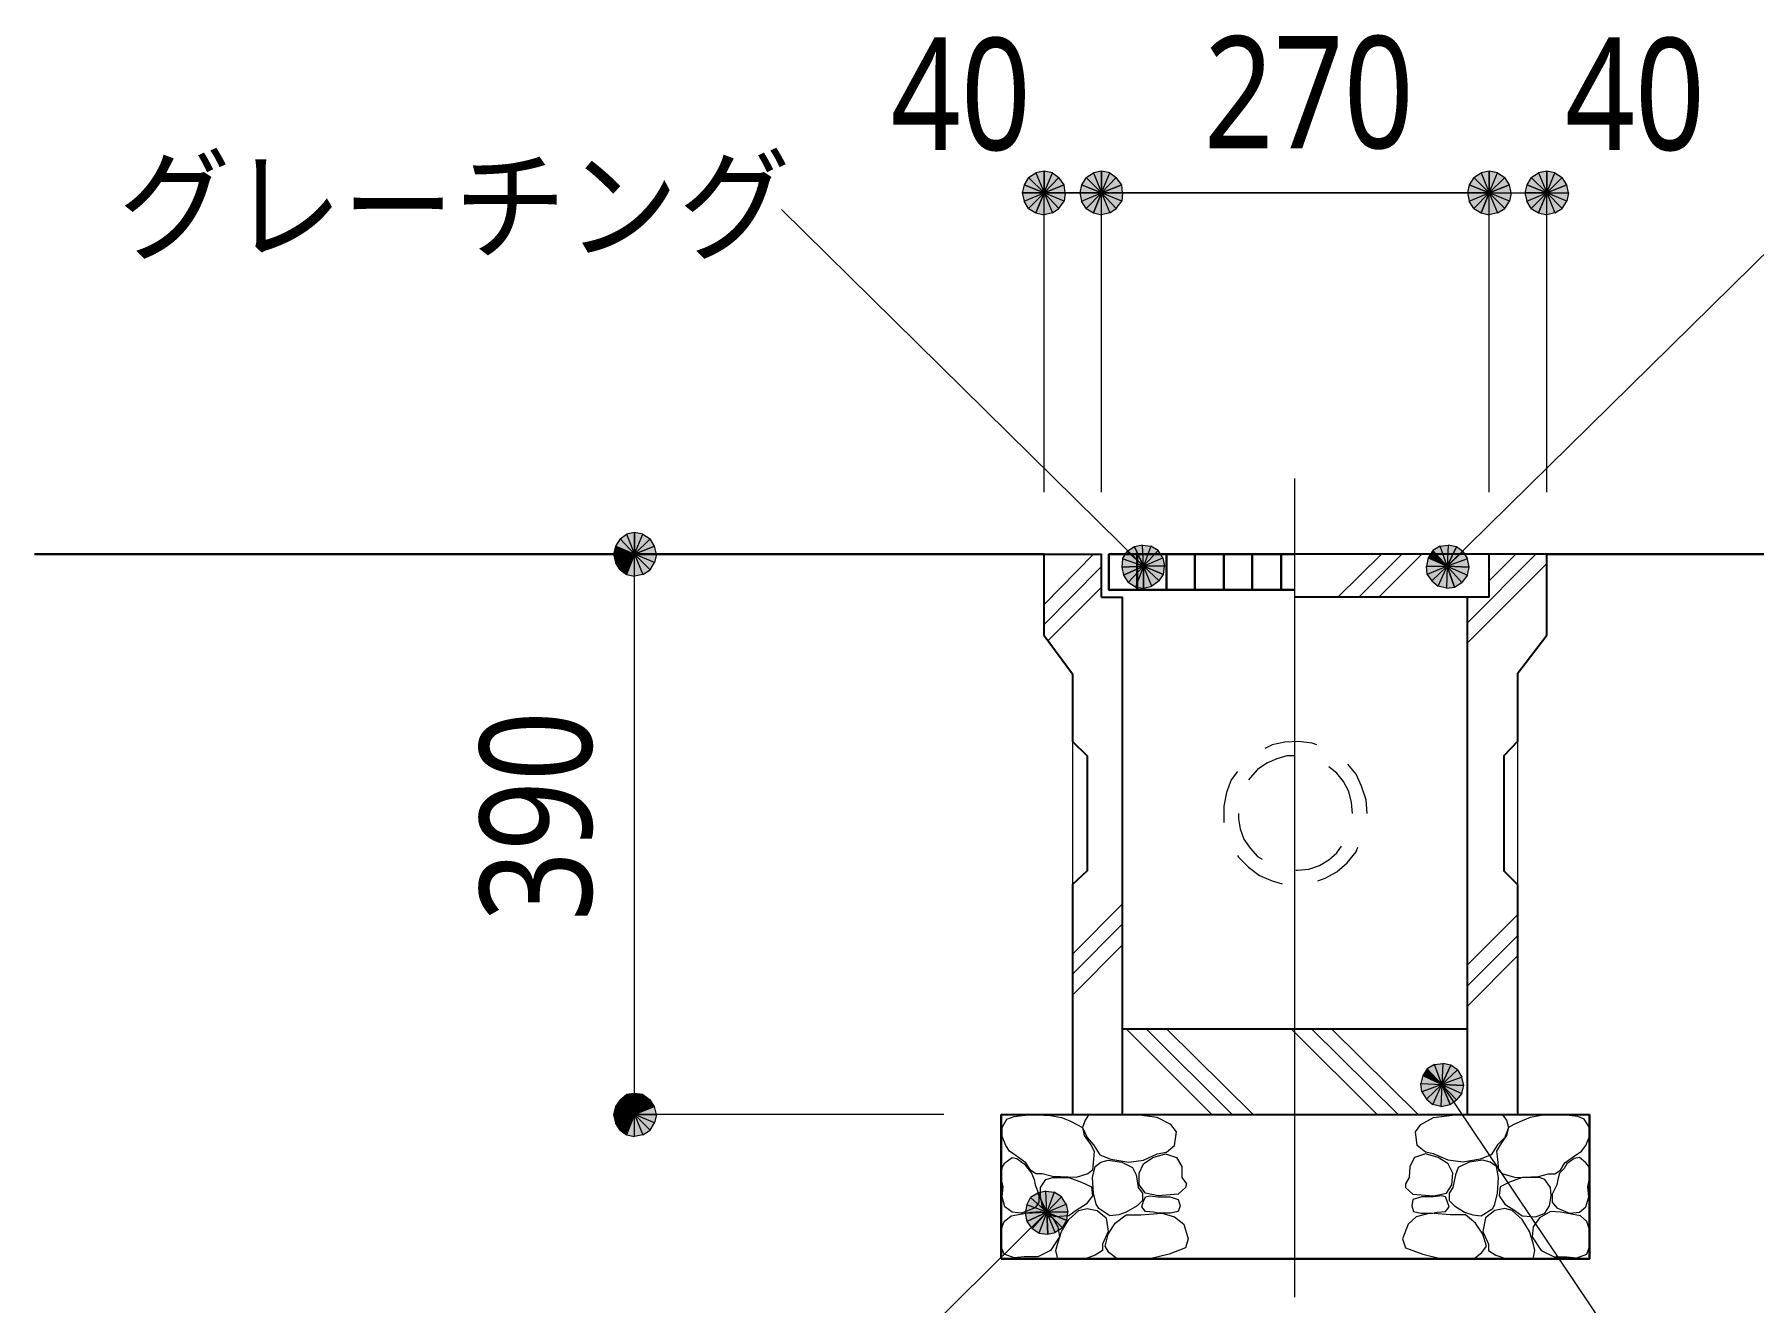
# Model space of a CAD drawing. Header units: millimetres. Extents: x 0 to 420, y 0 to 297.
# Drawn here: x 35.39 to 75.29, y 236.81 to 266.23 of the extents above; entities that cross this region are included whole.
import ezdxf
from ezdxf.enums import TextEntityAlignment as Align

# ---------------------------------------------------------------- set-up
doc = ezdxf.new("R2010")
doc.units = ezdxf.units.MM
doc.styles.add('kst32b', font='NotoSansJP-Variable.ttf')

msp = doc.modelspace()

# ---------------------------------------------------------------- hatches: boundary and pattern name
h = msp.add_hatch(color=7)
h.paths.add_polyline_path([(58.822, 263.059), (58.632, 263.017), (58.822, 262.551), (58.822, 263.059)])
h.paths.add_polyline_path([(58.632, 263.017), (58.822, 262.551), (58.462, 262.911), (58.632, 263.017)])
h.paths.add_polyline_path([(58.822, 262.551), (58.462, 262.911), (58.357, 262.742), (58.822, 262.551)])
h = msp.add_hatch(color=7)
h.paths.add_polyline_path([(59.288, 262.742), (59.161, 262.911), (58.822, 262.551), (59.288, 262.742)])
h.paths.add_polyline_path([(59.161, 262.911), (58.822, 262.551), (59.013, 263.017), (59.161, 262.911)])
h.paths.add_polyline_path([(58.822, 262.551), (59.013, 263.017), (58.822, 263.059), (58.822, 262.551)])
h = msp.add_hatch(color=7)
h.paths.add_polyline_path([(60.156, 263.059), (59.965, 263.017), (60.156, 262.551), (60.156, 263.059)])
h.paths.add_polyline_path([(59.965, 263.017), (60.156, 262.551), (59.796, 262.911), (59.965, 263.017)])
h.paths.add_polyline_path([(60.156, 262.551), (59.796, 262.911), (59.69, 262.742), (60.156, 262.551)])
h = msp.add_hatch(color=7)
h.paths.add_polyline_path([(60.621, 262.742), (60.494, 262.911), (60.156, 262.551), (60.621, 262.742)])
h.paths.add_polyline_path([(60.494, 262.911), (60.156, 262.551), (60.346, 263.017), (60.494, 262.911)])
h.paths.add_polyline_path([(60.156, 262.551), (60.346, 263.017), (60.156, 263.059), (60.156, 262.551)])
h = msp.add_hatch(color=7)
h.paths.add_polyline_path([(69.152, 263.059), (68.961, 263.017), (69.152, 262.551), (69.152, 263.059)])
h.paths.add_polyline_path([(68.961, 263.017), (69.152, 262.551), (68.792, 262.911), (68.961, 263.017)])
h.paths.add_polyline_path([(69.152, 262.551), (68.792, 262.911), (68.686, 262.742), (69.152, 262.551)])
h = msp.add_hatch(color=7)
h.paths.add_polyline_path([(69.617, 262.742), (69.511, 262.911), (69.152, 262.551), (69.617, 262.742)])
h.paths.add_polyline_path([(69.511, 262.911), (69.152, 262.551), (69.342, 263.017), (69.511, 262.911)])
h.paths.add_polyline_path([(69.152, 262.551), (69.342, 263.017), (69.152, 263.059), (69.152, 262.551)])
h = msp.add_hatch(color=7)
h.paths.add_polyline_path([(70.485, 263.059), (70.295, 263.017), (70.485, 262.551), (70.485, 263.059)])
h.paths.add_polyline_path([(70.295, 263.017), (70.485, 262.551), (70.125, 262.911), (70.295, 263.017)])
h.paths.add_polyline_path([(70.485, 262.551), (70.125, 262.911), (70.019, 262.742), (70.485, 262.551)])
h = msp.add_hatch(color=7)
h.paths.add_polyline_path([(70.951, 262.742), (70.845, 262.911), (70.485, 262.551), (70.951, 262.742)])
h.paths.add_polyline_path([(70.845, 262.911), (70.485, 262.551), (70.676, 263.017), (70.845, 262.911)])
h.paths.add_polyline_path([(70.485, 262.551), (70.676, 263.017), (70.485, 263.059), (70.485, 262.551)])
for points in [[(58.357, 262.742), (58.314, 262.551), (58.822, 262.551), (58.357, 262.742)], [(59.69, 262.742), (59.648, 262.551), (60.156, 262.551), (59.69, 262.742)], [(68.686, 262.742), (68.644, 262.551), (69.152, 262.551), (68.686, 262.742)], [(70.019, 262.742), (69.977, 262.551), (70.485, 262.551), (70.019, 262.742)], [(48.874, 254.36), (48.832, 254.169), (49.318, 254.169), (48.874, 254.36)], [(67.839, 254.254), (67.733, 254.085), (68.178, 253.894), (67.839, 254.254)], [(60.621, 253.873), (60.664, 253.682), (61.129, 253.894), (60.621, 253.873)], [(67.712, 242.231), (67.606, 242.083), (68.051, 241.871), (67.712, 242.231)], [(48.874, 241.363), (48.832, 241.173), (49.318, 241.173), (48.874, 241.363)], [(58.378, 238.887), (58.42, 238.696), (58.886, 238.908), (58.378, 238.887)]]:
    msp.add_hatch(color=7).paths.add_polyline_path(points)
h = msp.add_hatch(color=7)
h.paths.add_polyline_path([(58.314, 262.551), (58.357, 262.361), (58.822, 262.551), (58.314, 262.551)])
h.paths.add_polyline_path([(58.357, 262.361), (58.822, 262.551), (58.462, 262.191), (58.357, 262.361)])
h.paths.add_polyline_path([(58.822, 262.551), (58.462, 262.191), (58.632, 262.086), (58.822, 262.551)])
h = msp.add_hatch(color=7)
h.paths.add_polyline_path([(58.632, 262.086), (58.822, 262.043), (58.822, 262.551), (58.632, 262.086)])
h.paths.add_polyline_path([(58.822, 262.043), (58.822, 262.551), (59.013, 262.086), (58.822, 262.043)])
h.paths.add_polyline_path([(58.822, 262.551), (59.013, 262.086), (59.161, 262.191), (58.822, 262.551)])
h = msp.add_hatch(color=7)
h.paths.add_polyline_path([(59.161, 262.191), (59.288, 262.361), (58.822, 262.551), (59.161, 262.191)])
h.paths.add_polyline_path([(59.288, 262.361), (58.822, 262.551), (59.309, 262.551), (59.288, 262.361)])
h.paths.add_polyline_path([(58.822, 262.551), (59.309, 262.551), (59.288, 262.742), (58.822, 262.551)])
h = msp.add_hatch(color=7)
h.paths.add_polyline_path([(59.648, 262.551), (59.69, 262.361), (60.156, 262.551), (59.648, 262.551)])
h.paths.add_polyline_path([(59.69, 262.361), (60.156, 262.551), (59.796, 262.191), (59.69, 262.361)])
h.paths.add_polyline_path([(60.156, 262.551), (59.796, 262.191), (59.965, 262.086), (60.156, 262.551)])
h = msp.add_hatch(color=7)
h.paths.add_polyline_path([(59.965, 262.086), (60.156, 262.043), (60.156, 262.551), (59.965, 262.086)])
h.paths.add_polyline_path([(60.156, 262.043), (60.156, 262.551), (60.346, 262.086), (60.156, 262.043)])
h.paths.add_polyline_path([(60.156, 262.551), (60.346, 262.086), (60.494, 262.191), (60.156, 262.551)])
h = msp.add_hatch(color=7)
h.paths.add_polyline_path([(60.494, 262.191), (60.621, 262.361), (60.156, 262.551), (60.494, 262.191)])
h.paths.add_polyline_path([(60.621, 262.361), (60.156, 262.551), (60.643, 262.551), (60.621, 262.361)])
h.paths.add_polyline_path([(60.156, 262.551), (60.643, 262.551), (60.621, 262.742), (60.156, 262.551)])
h = msp.add_hatch(color=7)
h.paths.add_polyline_path([(68.644, 262.551), (68.686, 262.361), (69.152, 262.551), (68.644, 262.551)])
h.paths.add_polyline_path([(68.686, 262.361), (69.152, 262.551), (68.792, 262.191), (68.686, 262.361)])
h.paths.add_polyline_path([(69.152, 262.551), (68.792, 262.191), (68.961, 262.086), (69.152, 262.551)])
h = msp.add_hatch(color=7)
h.paths.add_polyline_path([(68.961, 262.086), (69.152, 262.043), (69.152, 262.551), (68.961, 262.086)])
h.paths.add_polyline_path([(69.152, 262.043), (69.152, 262.551), (69.342, 262.086), (69.152, 262.043)])
h.paths.add_polyline_path([(69.152, 262.551), (69.342, 262.086), (69.511, 262.191), (69.152, 262.551)])
h = msp.add_hatch(color=7)
h.paths.add_polyline_path([(69.511, 262.191), (69.617, 262.361), (69.152, 262.551), (69.511, 262.191)])
h.paths.add_polyline_path([(69.617, 262.361), (69.152, 262.551), (69.66, 262.551), (69.617, 262.361)])
h.paths.add_polyline_path([(69.152, 262.551), (69.66, 262.551), (69.617, 262.742), (69.152, 262.551)])
h = msp.add_hatch(color=7)
h.paths.add_polyline_path([(69.977, 262.551), (70.019, 262.361), (70.485, 262.551), (69.977, 262.551)])
h.paths.add_polyline_path([(70.019, 262.361), (70.485, 262.551), (70.125, 262.191), (70.019, 262.361)])
h.paths.add_polyline_path([(70.485, 262.551), (70.125, 262.191), (70.295, 262.086), (70.485, 262.551)])
h = msp.add_hatch(color=7)
h.paths.add_polyline_path([(70.295, 262.086), (70.485, 262.043), (70.485, 262.551), (70.295, 262.086)])
h.paths.add_polyline_path([(70.485, 262.043), (70.485, 262.551), (70.676, 262.086), (70.485, 262.043)])
h.paths.add_polyline_path([(70.485, 262.551), (70.676, 262.086), (70.845, 262.191), (70.485, 262.551)])
h = msp.add_hatch(color=7)
h.paths.add_polyline_path([(70.845, 262.191), (70.951, 262.361), (70.485, 262.551), (70.845, 262.191)])
h.paths.add_polyline_path([(70.951, 262.361), (70.485, 262.551), (70.993, 262.551), (70.951, 262.361)])
h.paths.add_polyline_path([(70.485, 262.551), (70.993, 262.551), (70.951, 262.742), (70.485, 262.551)])
h = msp.add_hatch(color=7)
h.paths.add_polyline_path([(49.318, 254.677), (49.128, 254.635), (49.318, 254.169), (49.318, 254.677)])
h.paths.add_polyline_path([(49.128, 254.635), (49.318, 254.169), (48.98, 254.529), (49.128, 254.635)])
h.paths.add_polyline_path([(49.318, 254.169), (48.98, 254.529), (48.874, 254.36), (49.318, 254.169)])
h = msp.add_hatch(color=7)
h.paths.add_polyline_path([(49.784, 254.36), (49.678, 254.529), (49.318, 254.169), (49.784, 254.36)])
h.paths.add_polyline_path([(49.678, 254.529), (49.318, 254.169), (49.509, 254.635), (49.678, 254.529)])
h.paths.add_polyline_path([(49.318, 254.169), (49.509, 254.635), (49.318, 254.677), (49.318, 254.169)])
h = msp.add_hatch(color=7)
h.paths.add_polyline_path([(48.832, 254.169), (48.874, 253.979), (49.318, 254.169), (48.832, 254.169)])
h.paths.add_polyline_path([(48.874, 253.979), (49.318, 254.169), (48.98, 253.809), (48.874, 253.979)])
h.paths.add_polyline_path([(49.318, 254.169), (48.98, 253.809), (49.128, 253.704), (49.318, 254.169)])
h = msp.add_hatch(color=7)
h.paths.add_polyline_path([(49.128, 253.704), (49.318, 253.661), (49.318, 254.169), (49.128, 253.704)])
h.paths.add_polyline_path([(49.318, 253.661), (49.318, 254.169), (49.509, 253.704), (49.318, 253.661)])
h.paths.add_polyline_path([(49.318, 254.169), (49.509, 253.704), (49.678, 253.809), (49.318, 254.169)])
h = msp.add_hatch(color=7)
h.paths.add_polyline_path([(49.678, 253.809), (49.784, 253.979), (49.318, 254.169), (49.678, 253.809)])
h.paths.add_polyline_path([(49.784, 253.979), (49.318, 254.169), (49.826, 254.169), (49.784, 253.979)])
h.paths.add_polyline_path([(49.318, 254.169), (49.826, 254.169), (49.784, 254.36), (49.318, 254.169)])
h = msp.add_hatch(color=7)
h.paths.add_polyline_path([(60.918, 254.339), (60.748, 254.233), (61.129, 253.894), (60.918, 254.339)])
h.paths.add_polyline_path([(60.748, 254.233), (61.129, 253.894), (60.643, 254.063), (60.748, 254.233)])
h.paths.add_polyline_path([(61.129, 253.894), (60.643, 254.063), (60.621, 253.873), (61.129, 253.894)])
h = msp.add_hatch(color=7)
h.paths.add_polyline_path([(61.468, 254.254), (61.299, 254.36), (61.129, 253.894), (61.468, 254.254)])
h.paths.add_polyline_path([(61.299, 254.36), (61.129, 253.894), (61.108, 254.381), (61.299, 254.36)])
h.paths.add_polyline_path([(61.129, 253.894), (61.108, 254.381), (60.918, 254.339), (61.129, 253.894)])
h = msp.add_hatch(color=7)
h.paths.add_polyline_path([(61.595, 253.704), (61.616, 253.894), (61.129, 253.894), (61.595, 253.704)])
h.paths.add_polyline_path([(61.616, 253.894), (61.129, 253.894), (61.574, 254.085), (61.616, 253.894)])
h.paths.add_polyline_path([(61.129, 253.894), (61.574, 254.085), (61.468, 254.254), (61.129, 253.894)])
h = msp.add_hatch(color=7)
h.paths.add_polyline_path([(68.39, 254.339), (68.199, 254.381), (68.178, 253.894), (68.39, 254.339)])
h.paths.add_polyline_path([(68.199, 254.381), (68.178, 253.894), (68.009, 254.36), (68.199, 254.381)])
h.paths.add_polyline_path([(68.178, 253.894), (68.009, 254.36), (67.839, 254.254), (68.178, 253.894)])
h = msp.add_hatch(color=7)
h.paths.add_polyline_path([(68.686, 253.873), (68.644, 254.063), (68.178, 253.894), (68.686, 253.873)])
h.paths.add_polyline_path([(68.644, 254.063), (68.178, 253.894), (68.538, 254.233), (68.644, 254.063)])
h.paths.add_polyline_path([(68.178, 253.894), (68.538, 254.233), (68.39, 254.339), (68.178, 253.894)])
h = msp.add_hatch(color=7)
h.paths.add_polyline_path([(60.664, 253.682), (60.77, 253.513), (61.129, 253.894), (60.664, 253.682)])
h.paths.add_polyline_path([(60.77, 253.513), (61.129, 253.894), (60.939, 253.407), (60.77, 253.513)])
h.paths.add_polyline_path([(61.129, 253.894), (60.939, 253.407), (61.129, 253.386), (61.129, 253.894)])
h = msp.add_hatch(color=7)
h.paths.add_polyline_path([(61.129, 253.386), (61.32, 253.429), (61.129, 253.894), (61.129, 253.386)])
h.paths.add_polyline_path([(61.32, 253.429), (61.129, 253.894), (61.489, 253.555), (61.32, 253.429)])
h.paths.add_polyline_path([(61.129, 253.894), (61.489, 253.555), (61.595, 253.704), (61.129, 253.894)])
h = msp.add_hatch(color=7)
h.paths.add_polyline_path([(67.733, 254.085), (67.691, 253.894), (68.178, 253.894), (67.733, 254.085)])
h.paths.add_polyline_path([(67.691, 253.894), (68.178, 253.894), (67.712, 253.704), (67.691, 253.894)])
h.paths.add_polyline_path([(68.178, 253.894), (67.712, 253.704), (67.818, 253.555), (68.178, 253.894)])
h = msp.add_hatch(color=7)
h.paths.add_polyline_path([(67.818, 253.555), (67.966, 253.429), (68.178, 253.894), (67.818, 253.555)])
h.paths.add_polyline_path([(67.966, 253.429), (68.178, 253.894), (68.157, 253.386), (67.966, 253.429)])
h.paths.add_polyline_path([(68.178, 253.894), (68.157, 253.386), (68.347, 253.407), (68.178, 253.894)])
h = msp.add_hatch(color=7)
h.paths.add_polyline_path([(68.347, 253.407), (68.517, 253.513), (68.178, 253.894), (68.347, 253.407)])
h.paths.add_polyline_path([(68.517, 253.513), (68.178, 253.894), (68.644, 253.682), (68.517, 253.513)])
h.paths.add_polyline_path([(68.178, 253.894), (68.644, 253.682), (68.686, 253.873), (68.178, 253.894)])
h = msp.add_hatch(color=7)
h.paths.add_polyline_path([(68.262, 242.316), (68.072, 242.358), (68.051, 241.871), (68.262, 242.316)])
h.paths.add_polyline_path([(68.072, 242.358), (68.051, 241.871), (67.882, 242.337), (68.072, 242.358)])
h.paths.add_polyline_path([(68.051, 241.871), (67.882, 242.337), (67.712, 242.231), (68.051, 241.871)])
h = msp.add_hatch(color=7)
h.paths.add_polyline_path([(68.559, 241.85), (68.517, 242.041), (68.051, 241.871), (68.559, 241.85)])
h.paths.add_polyline_path([(68.517, 242.041), (68.051, 241.871), (68.411, 242.21), (68.517, 242.041)])
h.paths.add_polyline_path([(68.051, 241.871), (68.411, 242.21), (68.262, 242.316), (68.051, 241.871)])
h = msp.add_hatch(color=7)
h.paths.add_polyline_path([(67.606, 242.083), (67.564, 241.893), (68.051, 241.871), (67.606, 242.083)])
h.paths.add_polyline_path([(67.564, 241.893), (68.051, 241.871), (67.585, 241.702), (67.564, 241.893)])
h.paths.add_polyline_path([(68.051, 241.871), (67.585, 241.702), (67.691, 241.533), (68.051, 241.871)])
h = msp.add_hatch(color=7)
h.paths.add_polyline_path([(67.691, 241.533), (67.839, 241.406), (68.051, 241.871), (67.691, 241.533)])
h.paths.add_polyline_path([(67.839, 241.406), (68.051, 241.871), (68.03, 241.363), (67.839, 241.406)])
h.paths.add_polyline_path([(68.051, 241.871), (68.03, 241.363), (68.241, 241.406), (68.051, 241.871)])
h = msp.add_hatch(color=7)
h.paths.add_polyline_path([(68.241, 241.406), (68.39, 241.512), (68.051, 241.871), (68.241, 241.406)])
h.paths.add_polyline_path([(68.39, 241.512), (68.051, 241.871), (68.517, 241.66), (68.39, 241.512)])
h.paths.add_polyline_path([(68.051, 241.871), (68.517, 241.66), (68.559, 241.85), (68.051, 241.871)])
h = msp.add_hatch(color=7)
h.paths.add_polyline_path([(49.318, 241.66), (49.128, 241.639), (49.318, 241.173), (49.318, 241.66)])
h.paths.add_polyline_path([(49.128, 241.639), (49.318, 241.173), (48.98, 241.512), (49.128, 241.639)])
h.paths.add_polyline_path([(49.318, 241.173), (48.98, 241.512), (48.874, 241.363), (49.318, 241.173)])
h = msp.add_hatch(color=7)
h.paths.add_polyline_path([(49.784, 241.363), (49.678, 241.512), (49.318, 241.173), (49.784, 241.363)])
h.paths.add_polyline_path([(49.678, 241.512), (49.318, 241.173), (49.509, 241.639), (49.678, 241.512)])
h.paths.add_polyline_path([(49.318, 241.173), (49.509, 241.639), (49.318, 241.66), (49.318, 241.173)])
h = msp.add_hatch(color=7)
h.paths.add_polyline_path([(49.678, 240.813), (49.784, 240.982), (49.318, 241.173), (49.678, 240.813)])
h.paths.add_polyline_path([(49.784, 240.982), (49.318, 241.173), (49.826, 241.173), (49.784, 240.982)])
h.paths.add_polyline_path([(49.318, 241.173), (49.826, 241.173), (49.784, 241.363), (49.318, 241.173)])
h = msp.add_hatch(color=7)
h.paths.add_polyline_path([(48.832, 241.173), (48.874, 240.982), (49.318, 241.173), (48.832, 241.173)])
h.paths.add_polyline_path([(48.874, 240.982), (49.318, 241.173), (48.98, 240.813), (48.874, 240.982)])
h.paths.add_polyline_path([(49.318, 241.173), (48.98, 240.813), (49.128, 240.707), (49.318, 241.173)])
h = msp.add_hatch(color=7)
h.paths.add_polyline_path([(49.128, 240.707), (49.318, 240.665), (49.318, 241.173), (49.128, 240.707)])
h.paths.add_polyline_path([(49.318, 240.665), (49.318, 241.173), (49.509, 240.707), (49.318, 240.665)])
h.paths.add_polyline_path([(49.318, 241.173), (49.509, 240.707), (49.678, 240.813), (49.318, 241.173)])
h = msp.add_hatch(color=7)
h.paths.add_polyline_path([(59.224, 239.268), (59.055, 239.374), (58.886, 238.908), (59.224, 239.268)])
h.paths.add_polyline_path([(59.055, 239.374), (58.886, 238.908), (58.864, 239.395), (59.055, 239.374)])
h.paths.add_polyline_path([(58.886, 238.908), (58.864, 239.395), (58.674, 239.353), (58.886, 238.908)])
h = msp.add_hatch(color=7)
h.paths.add_polyline_path([(58.674, 239.353), (58.505, 239.247), (58.886, 238.908), (58.674, 239.353)])
h.paths.add_polyline_path([(58.505, 239.247), (58.886, 238.908), (58.42, 239.078), (58.505, 239.247)])
h.paths.add_polyline_path([(58.886, 238.908), (58.42, 239.078), (58.378, 238.887), (58.886, 238.908)])
h = msp.add_hatch(color=7)
h.paths.add_polyline_path([(59.351, 238.718), (59.373, 238.908), (58.886, 238.908), (59.351, 238.718)])
h.paths.add_polyline_path([(59.373, 238.908), (58.886, 238.908), (59.33, 239.099), (59.373, 238.908)])
h.paths.add_polyline_path([(58.886, 238.908), (59.33, 239.099), (59.224, 239.268), (58.886, 238.908)])
h = msp.add_hatch(color=7)
h.paths.add_polyline_path([(58.42, 238.696), (58.547, 238.527), (58.886, 238.908), (58.42, 238.696)])
h.paths.add_polyline_path([(58.547, 238.527), (58.886, 238.908), (58.695, 238.421), (58.547, 238.527)])
h.paths.add_polyline_path([(58.886, 238.908), (58.695, 238.421), (58.907, 238.4), (58.886, 238.908)])
h = msp.add_hatch(color=7)
h.paths.add_polyline_path([(58.907, 238.4), (59.076, 238.442), (58.886, 238.908), (58.907, 238.4)])
h.paths.add_polyline_path([(59.076, 238.442), (58.886, 238.908), (59.246, 238.548), (59.076, 238.442)])
h.paths.add_polyline_path([(58.886, 238.908), (59.246, 238.548), (59.351, 238.718), (58.886, 238.908)])

# ---------------------------------------------------------------- linework, layer by layer
at = {"lineweight": 0}
for points in [[(58.822, 262.551), (58.462, 262.911), (58.357, 262.742)], [(58.632, 263.017), (58.822, 262.551), (58.462, 262.911)], [(58.822, 263.059), (58.632, 263.017), (58.822, 262.551)], [(58.822, 262.551), (59.013, 263.017), (58.822, 263.059)], [(59.161, 262.911), (58.822, 262.551), (59.013, 263.017)], [(59.288, 262.742), (59.161, 262.911), (58.822, 262.551)], [(60.156, 262.551), (59.796, 262.911), (59.69, 262.742)], [(59.965, 263.017), (60.156, 262.551), (59.796, 262.911)], [(60.156, 263.059), (59.965, 263.017), (60.156, 262.551)], [(60.156, 262.551), (60.346, 263.017), (60.156, 263.059)], [(60.494, 262.911), (60.156, 262.551), (60.346, 263.017)], [(60.621, 262.742), (60.494, 262.911), (60.156, 262.551)], [(69.152, 262.551), (68.792, 262.911), (68.686, 262.742)], [(68.961, 263.017), (69.152, 262.551), (68.792, 262.911)], [(69.152, 263.059), (68.961, 263.017), (69.152, 262.551)], [(69.152, 262.551), (69.342, 263.017), (69.152, 263.059)], [(69.511, 262.911), (69.152, 262.551), (69.342, 263.017)], [(69.617, 262.742), (69.511, 262.911), (69.152, 262.551)], [(70.485, 262.551), (70.125, 262.911), (70.019, 262.742)], [(70.295, 263.017), (70.485, 262.551), (70.125, 262.911)], [(70.485, 263.059), (70.295, 263.017), (70.485, 262.551)], [(70.485, 262.551), (70.676, 263.017), (70.485, 263.059)], [(70.845, 262.911), (70.485, 262.551), (70.676, 263.017)], [(70.951, 262.742), (70.845, 262.911), (70.485, 262.551)], [(58.357, 262.742), (58.314, 262.551), (58.822, 262.551)], [(58.314, 262.551), (58.357, 262.361), (58.822, 262.551)], [(58.357, 262.361), (58.822, 262.551), (58.462, 262.191)], [(58.822, 262.551), (58.462, 262.191), (58.632, 262.086)], [(58.632, 262.086), (58.822, 262.043), (58.822, 262.551)], [(58.822, 262.551), (59.309, 262.551), (59.288, 262.742)], [(58.822, 262.043), (58.822, 262.551), (59.013, 262.086)], [(58.822, 262.551), (59.013, 262.086), (59.161, 262.191)], [(59.161, 262.191), (59.288, 262.361), (58.822, 262.551)], [(59.288, 262.361), (58.822, 262.551), (59.309, 262.551)], [(59.69, 262.742), (59.648, 262.551), (60.156, 262.551)], [(59.648, 262.551), (59.69, 262.361), (60.156, 262.551)], [(59.69, 262.361), (60.156, 262.551), (59.796, 262.191)], [(60.156, 262.551), (59.796, 262.191), (59.965, 262.086)], [(59.965, 262.086), (60.156, 262.043), (60.156, 262.551)], [(60.156, 262.551), (60.643, 262.551), (60.621, 262.742)], [(60.156, 262.043), (60.156, 262.551), (60.346, 262.086)], [(60.156, 262.551), (60.346, 262.086), (60.494, 262.191)], [(60.494, 262.191), (60.621, 262.361), (60.156, 262.551)], [(60.621, 262.361), (60.156, 262.551), (60.643, 262.551)], [(68.686, 262.742), (68.644, 262.551), (69.152, 262.551)], [(68.644, 262.551), (68.686, 262.361), (69.152, 262.551)], [(68.686, 262.361), (69.152, 262.551), (68.792, 262.191)], [(69.152, 262.551), (68.792, 262.191), (68.961, 262.086)], [(68.961, 262.086), (69.152, 262.043), (69.152, 262.551)], [(69.152, 262.551), (69.66, 262.551), (69.617, 262.742)], [(69.152, 262.043), (69.152, 262.551), (69.342, 262.086)], [(69.152, 262.551), (69.342, 262.086), (69.511, 262.191)], [(69.511, 262.191), (69.617, 262.361), (69.152, 262.551)], [(69.617, 262.361), (69.152, 262.551), (69.66, 262.551)], [(70.019, 262.742), (69.977, 262.551), (70.485, 262.551)], [(69.977, 262.551), (70.019, 262.361), (70.485, 262.551)], [(70.019, 262.361), (70.485, 262.551), (70.125, 262.191)], [(70.485, 262.551), (70.125, 262.191), (70.295, 262.086)], [(70.295, 262.086), (70.485, 262.043), (70.485, 262.551)], [(70.485, 262.551), (70.993, 262.551), (70.951, 262.742)], [(70.485, 262.043), (70.485, 262.551), (70.676, 262.086)], [(70.485, 262.551), (70.676, 262.086), (70.845, 262.191)], [(70.845, 262.191), (70.951, 262.361), (70.485, 262.551)], [(70.951, 262.361), (70.485, 262.551), (70.993, 262.551)], [(49.318, 254.169), (48.98, 254.529), (48.874, 254.36)], [(49.128, 254.635), (49.318, 254.169), (48.98, 254.529)], [(49.318, 254.677), (49.128, 254.635), (49.318, 254.169)], [(49.318, 254.169), (49.509, 254.635), (49.318, 254.677)], [(49.678, 254.529), (49.318, 254.169), (49.509, 254.635)], [(49.784, 254.36), (49.678, 254.529), (49.318, 254.169)], [(48.874, 254.36), (48.832, 254.169), (49.318, 254.169)], [(48.832, 254.169), (48.874, 253.979), (49.318, 254.169)], [(48.874, 253.979), (49.318, 254.169), (48.98, 253.809)], [(49.318, 254.169), (48.98, 253.809), (49.128, 253.704)], [(49.128, 253.704), (49.318, 253.661), (49.318, 254.169)], [(49.318, 254.169), (49.826, 254.169), (49.784, 254.36)], [(49.318, 253.661), (49.318, 254.169), (49.509, 253.704)], [(49.318, 254.169), (49.509, 253.704), (49.678, 253.809)], [(49.678, 253.809), (49.784, 253.979), (49.318, 254.169)], [(49.784, 253.979), (49.318, 254.169), (49.826, 254.169)], [(60.748, 254.233), (61.129, 253.894), (60.643, 254.063)], [(60.918, 254.339), (60.748, 254.233), (61.129, 253.894)], [(61.129, 253.894), (61.108, 254.381), (60.918, 254.339)], [(61.299, 254.36), (61.129, 253.894), (61.108, 254.381)], [(61.468, 254.254), (61.299, 254.36), (61.129, 253.894)], [(61.129, 253.894), (61.574, 254.085), (61.468, 254.254)], [(67.839, 254.254), (67.733, 254.085), (68.178, 253.894)], [(68.178, 253.894), (68.009, 254.36), (67.839, 254.254)], [(68.199, 254.381), (68.178, 253.894), (68.009, 254.36)], [(68.39, 254.339), (68.199, 254.381), (68.178, 253.894)], [(68.178, 253.894), (68.538, 254.233), (68.39, 254.339)], [(68.644, 254.063), (68.178, 253.894), (68.538, 254.233)], [(61.129, 253.894), (60.643, 254.063), (60.621, 253.873)], [(60.621, 253.873), (60.664, 253.682), (61.129, 253.894)], [(60.664, 253.682), (60.77, 253.513), (61.129, 253.894)], [(60.77, 253.513), (61.129, 253.894), (60.939, 253.407)], [(61.129, 253.894), (60.939, 253.407), (61.129, 253.386)], [(61.616, 253.894), (61.129, 253.894), (61.574, 254.085)], [(61.129, 253.386), (61.32, 253.429), (61.129, 253.894)], [(61.32, 253.429), (61.129, 253.894), (61.489, 253.555)], [(61.129, 253.894), (61.489, 253.555), (61.595, 253.704)], [(61.595, 253.704), (61.616, 253.894), (61.129, 253.894)], [(67.733, 254.085), (67.691, 253.894), (68.178, 253.894)], [(67.691, 253.894), (68.178, 253.894), (67.712, 253.704)], [(68.178, 253.894), (67.712, 253.704), (67.818, 253.555)], [(67.818, 253.555), (67.966, 253.429), (68.178, 253.894)], [(67.966, 253.429), (68.178, 253.894), (68.157, 253.386)], [(68.178, 253.894), (68.157, 253.386), (68.347, 253.407)], [(68.686, 253.873), (68.644, 254.063), (68.178, 253.894)], [(68.347, 253.407), (68.517, 253.513), (68.178, 253.894)], [(68.517, 253.513), (68.178, 253.894), (68.644, 253.682)], [(68.178, 253.894), (68.644, 253.682), (68.686, 253.873)], [(67.712, 242.231), (67.606, 242.083), (68.051, 241.871)], [(68.051, 241.871), (67.882, 242.337), (67.712, 242.231)], [(68.072, 242.358), (68.051, 241.871), (67.882, 242.337)], [(68.262, 242.316), (68.072, 242.358), (68.051, 241.871)], [(68.051, 241.871), (68.411, 242.21), (68.262, 242.316)], [(68.517, 242.041), (68.051, 241.871), (68.411, 242.21)], [(67.606, 242.083), (67.564, 241.893), (68.051, 241.871)], [(67.564, 241.893), (68.051, 241.871), (67.585, 241.702)], [(68.051, 241.871), (67.585, 241.702), (67.691, 241.533)], [(67.691, 241.533), (67.839, 241.406), (68.051, 241.871)], [(67.839, 241.406), (68.051, 241.871), (68.03, 241.363)], [(68.051, 241.871), (68.03, 241.363), (68.241, 241.406)], [(68.559, 241.85), (68.517, 242.041), (68.051, 241.871)], [(68.241, 241.406), (68.39, 241.512), (68.051, 241.871)], [(68.39, 241.512), (68.051, 241.871), (68.517, 241.66)], [(68.051, 241.871), (68.517, 241.66), (68.559, 241.85)], [(48.874, 241.363), (48.832, 241.173), (49.318, 241.173)], [(49.318, 241.173), (48.98, 241.512), (48.874, 241.363)], [(49.128, 241.639), (49.318, 241.173), (48.98, 241.512)], [(49.318, 241.66), (49.128, 241.639), (49.318, 241.173)], [(49.318, 241.173), (49.509, 241.639), (49.318, 241.66)], [(49.678, 241.512), (49.318, 241.173), (49.509, 241.639)], [(49.784, 241.363), (49.678, 241.512), (49.318, 241.173)], [(49.318, 241.173), (49.826, 241.173), (49.784, 241.363)], [(48.832, 241.173), (48.874, 240.982), (49.318, 241.173)], [(48.874, 240.982), (49.318, 241.173), (48.98, 240.813)], [(49.318, 241.173), (48.98, 240.813), (49.128, 240.707)], [(49.128, 240.707), (49.318, 240.665), (49.318, 241.173)], [(49.318, 240.665), (49.318, 241.173), (49.509, 240.707)], [(49.318, 241.173), (49.509, 240.707), (49.678, 240.813)], [(49.678, 240.813), (49.784, 240.982), (49.318, 241.173)], [(49.784, 240.982), (49.318, 241.173), (49.826, 241.173)], [(58.886, 238.908), (58.864, 239.395), (58.674, 239.353)], [(59.055, 239.374), (58.886, 238.908), (58.864, 239.395)], [(59.224, 239.268), (59.055, 239.374), (58.886, 238.908)], [(58.886, 238.908), (58.42, 239.078), (58.378, 238.887)], [(58.505, 239.247), (58.886, 238.908), (58.42, 239.078)], [(58.674, 239.353), (58.505, 239.247), (58.886, 238.908)], [(58.886, 238.908), (59.33, 239.099), (59.224, 239.268)], [(59.373, 238.908), (58.886, 238.908), (59.33, 239.099)], [(58.378, 238.887), (58.42, 238.696), (58.886, 238.908)], [(58.42, 238.696), (58.547, 238.527), (58.886, 238.908)], [(58.547, 238.527), (58.886, 238.908), (58.695, 238.421)], [(58.886, 238.908), (58.695, 238.421), (58.907, 238.4)], [(58.907, 238.4), (59.076, 238.442), (58.886, 238.908)], [(59.076, 238.442), (58.886, 238.908), (59.246, 238.548)], [(58.886, 238.908), (59.246, 238.548), (59.351, 238.718)], [(59.351, 238.718), (59.373, 238.908), (58.886, 238.908)]]:
    msp.add_lwpolyline(points, close=True, dxfattribs=at)
at = {"lineweight": 13}
for points in [[(58.822, 255.609), (58.822, 262.551)], [(58.822, 262.551), (60.156, 262.551), (60.325, 262.551)], [(69.152, 255.609), (69.152, 262.551), (58.822, 262.551)], [(60.156, 255.609), (60.156, 262.551)], [(60.156, 262.551), (69.49, 262.551), (70.485, 262.551)], [(68.982, 262.551), (69.152, 262.551), (70.146, 262.551)], [(70.485, 255.609), (70.485, 262.551)], [(52.726, 262.17), (61.129, 253.894)], [(76.2, 261.789), (68.178, 253.894)], [(64.643, 236.94), (64.643, 255.926)], [(56.494, 241.173), (49.318, 241.173), (49.318, 254.169)], [(59.965, 254.169), (58.822, 253.005)], [(65.638, 253.174), (66.654, 254.169)], [(66.125, 253.174), (67.12, 254.169)], [(66.59, 253.174), (67.585, 254.169)], [(68.644, 252.582), (70.231, 254.169)], [(69.152, 253.555), (69.765, 254.169)], [(60.135, 253.873), (58.822, 252.539)], [(68.644, 252.116), (70.485, 253.958)], [(58.907, 252.158), (60.156, 253.407)], [(59.478, 249.83), (59.478, 246.507)], [(65.151, 249.746), (65.045, 249.788), (64.728, 249.83), (64.41, 249.809), (64.114, 249.746), (63.945, 249.661)], [(69.808, 249.83), (69.808, 246.507)], [(64.643, 249.491), (64.453, 249.491), (64.22, 249.428), (63.987, 249.322), (63.775, 249.174), (63.606, 248.983), (63.563, 248.941)], [(63.31, 249.132), (63.161, 248.941), (63.056, 248.645), (62.992, 248.327), (62.992, 248.01), (62.992, 247.946)], [(65.977, 248.158), (65.955, 248.412), (65.892, 248.666), (65.765, 248.899), (65.617, 249.089), (65.426, 249.237)], [(66.315, 248.158), (66.294, 248.475), (66.188, 248.793), (66.061, 249.068), (65.871, 249.301)], [(63.331, 248.158), (63.331, 248.031), (63.373, 247.798), (63.458, 247.565), (63.606, 247.354), (63.775, 247.163), (63.881, 247.1)], [(64.664, 246.846), (64.707, 246.846), (64.961, 246.867), (65.215, 246.951), (65.426, 247.079), (65.617, 247.248), (65.723, 247.396)], [(65.172, 246.592), (65.342, 246.655), (65.617, 246.803), (65.85, 247.015), (66.061, 247.269), (66.104, 247.375)], [(63.31, 247.184), (63.331, 247.142), (63.563, 246.909), (63.818, 246.719), (64.114, 246.592), (64.347, 246.528)], [(59.478, 244.898), (60.643, 246.062)], [(68.644, 244.644), (69.808, 245.808)], [(59.478, 244.433), (60.643, 245.597)], [(59.478, 243.946), (60.643, 245.11)], [(68.644, 244.157), (69.808, 245.322)], [(68.644, 243.692), (69.808, 244.856)], [(62.717, 241.173), (60.727, 243.163)], [(63.183, 241.173), (61.193, 243.163)], [(63.669, 241.173), (61.659, 243.163)], [(66.548, 241.173), (64.558, 243.163)], [(67.035, 241.173), (65.024, 243.163)], [(67.501, 241.173), (65.49, 243.163)], [(68.051, 241.871), (74.951, 231.606)], [(59.859, 241.173), (59.775, 241.046), (59.711, 240.877), (59.817, 240.644), (59.965, 240.474), (60.113, 240.242), (60.367, 240.136), (60.791, 240.072), (61.129, 240.115), (61.447, 240.263), (61.659, 240.305), (61.849, 240.453), (61.891, 240.771), (61.764, 240.94), (61.447, 241.109), (60.918, 241.173)], [(69.448, 241.173), (69.554, 241.046), (69.596, 240.877), (69.511, 240.644), (69.342, 240.474), (69.194, 240.242), (68.94, 240.136), (68.538, 240.072), (68.199, 240.115), (67.86, 240.263), (67.67, 240.305), (67.479, 240.453), (67.437, 240.771), (67.564, 240.94), (67.86, 241.109), (68.411, 241.173)], [(59.14, 237.829), (59.097, 238.019), (59.14, 238.188), (59.224, 238.464), (59.394, 238.739), (59.627, 238.95), (59.817, 238.993), (60.05, 238.95), (60.262, 238.781), (60.304, 238.464), (60.177, 238.167), (60.177, 238.019), (60.008, 237.913), (59.775, 237.829)], [(70.168, 237.829), (70.21, 238.019), (70.168, 238.188), (70.083, 238.464), (69.913, 238.739), (69.681, 238.95), (69.511, 238.993), (69.279, 238.95), (69.067, 238.781), (69.003, 238.464), (69.13, 238.167), (69.13, 238.019), (69.3, 237.913), (69.554, 237.829)], [(58.886, 238.908), (52.007, 232.114)], [(60.516, 237.829), (60.325, 237.977), (60.24, 238.125), (60.304, 238.4), (60.473, 238.654), (60.727, 238.845), (61.066, 238.845), (61.553, 238.887), (61.849, 238.802), (62.061, 238.633), (62.167, 238.294), (62.103, 238.083), (61.722, 237.934), (61.278, 237.829)], [(68.792, 237.829), (68.982, 237.977), (69.088, 238.125), (69.003, 238.4), (68.834, 238.654), (68.601, 238.845), (68.241, 238.845), (67.776, 238.887), (67.458, 238.802), (67.268, 238.633), (67.141, 238.294), (67.204, 238.083), (67.606, 237.934), (68.051, 237.829)]]:
    msp.add_lwpolyline(points, dxfattribs=at)
at = {"lineweight": 30}
for points in [[(58.822, 254.169), (35.391, 254.169)], [(64.643, 253.344), (60.325, 253.344), (60.325, 254.169), (64.643, 254.169)], [(60.981, 253.344), (60.981, 254.169)], [(61.659, 254.169), (61.659, 253.344)], [(62.315, 253.344), (62.315, 254.169)], [(62.992, 254.169), (62.992, 253.344)], [(63.648, 253.344), (63.648, 254.169)], [(64.326, 254.169), (64.326, 253.344)], [(93.917, 254.169), (70.485, 254.169)], [(57.827, 241.173), (57.827, 237.829), (71.48, 237.829), (71.48, 241.173)]]:
    msp.add_lwpolyline(points, dxfattribs=at)
at = {"lineweight": 25}
for points in [[(58.822, 254.169), (60.156, 254.169)], [(58.822, 252.285), (58.822, 254.169)], [(60.156, 253.174), (60.156, 254.169)], [(69.152, 254.169), (64.643, 254.169)], [(70.485, 254.169), (69.152, 254.169)], [(69.152, 253.174), (69.152, 254.169)], [(70.485, 252.285), (70.485, 254.169)], [(60.156, 253.174), (60.643, 253.174)], [(60.643, 241.173), (60.643, 253.174)], [(69.152, 253.174), (64.643, 253.174)], [(69.152, 253.174), (68.644, 253.174)], [(68.644, 241.173), (68.644, 253.174)], [(58.822, 252.285), (59.478, 251.396), (59.478, 249.83), (59.817, 249.491), (59.817, 246.824), (59.478, 246.507), (59.478, 241.173)], [(70.485, 252.285), (69.808, 251.396), (69.808, 249.83), (69.49, 249.491), (69.49, 246.824), (69.808, 246.507), (69.808, 241.173)], [(60.643, 243.163), (68.644, 243.163)], [(57.827, 241.173), (71.48, 241.173)]]:
    msp.add_lwpolyline(points, dxfattribs=at)
at = {"lineweight": 13}
for points in [[(58.505, 241.173), (58.97, 241.152), (59.224, 241.109), (59.415, 241.025), (59.584, 240.94), (59.711, 240.877), (59.754, 240.686), (59.902, 240.474), (59.986, 240.326), (59.965, 240.136), (59.944, 239.882), (59.838, 239.797), (59.563, 239.712), (59.013, 239.734), (58.78, 239.797), (58.632, 239.797), (58.505, 239.882), (58.399, 240.051), (58.23, 240.178), (58.018, 240.326), (57.933, 240.453), (57.848, 240.665), (57.848, 240.877), (57.954, 241.067), (58.124, 241.131)], [(70.803, 241.173), (70.358, 241.152), (70.104, 241.109), (69.913, 241.025), (69.723, 240.94), (69.596, 240.877), (69.554, 240.686), (69.406, 240.474), (69.321, 240.326), (69.342, 240.136), (69.363, 239.882), (69.469, 239.797), (69.765, 239.712), (70.295, 239.734), (70.527, 239.797), (70.676, 239.797), (70.803, 239.882), (70.908, 240.051), (71.078, 240.178), (71.289, 240.326), (71.395, 240.453), (71.48, 240.665), (71.48, 240.877), (71.353, 241.067), (71.205, 241.131)], [(57.848, 239.945), (57.912, 240.051), (58.081, 240.178), (58.187, 240.157), (58.357, 240.03), (58.441, 239.924), (58.526, 239.818), (58.589, 239.67), (58.611, 239.543), (58.695, 239.331), (58.695, 239.141), (58.611, 239.014), (58.293, 238.887), (58.081, 238.908), (57.912, 239.035), (57.848, 239.268), (57.87, 239.501), (57.827, 239.691)], [(61.172, 239.353), (61.024, 239.543), (61.024, 239.818), (61.129, 240.03), (61.341, 240.178), (61.637, 240.263), (61.891, 240.178), (62.018, 239.966), (62.018, 239.712), (62.124, 239.564), (62.103, 239.48), (61.934, 239.331), (61.468, 239.289)], [(68.157, 239.353), (68.284, 239.543), (68.305, 239.818), (68.199, 240.03), (67.966, 240.178), (67.67, 240.263), (67.416, 240.178), (67.31, 239.966), (67.289, 239.712), (67.204, 239.564), (67.204, 239.48), (67.374, 239.331), (67.86, 239.289)], [(71.48, 239.945), (71.395, 240.051), (71.247, 240.178), (71.12, 240.157), (70.951, 240.03), (70.887, 239.924), (70.781, 239.818), (70.739, 239.67), (70.718, 239.543), (70.612, 239.331), (70.612, 239.141), (70.718, 239.014), (71.014, 238.887), (71.247, 238.908), (71.395, 239.035), (71.459, 239.268), (71.438, 239.501), (71.48, 239.691)], [(60.092, 238.993), (60.029, 239.099), (59.965, 239.353), (59.944, 239.712), (60.008, 239.966), (60.135, 240.072), (60.304, 240.115), (60.621, 240.072), (60.875, 239.945), (60.96, 239.776), (61.002, 239.48), (61.108, 239.353), (61.108, 239.183), (60.981, 239.056), (60.727, 238.908), (60.558, 238.845), (60.346, 238.823)], [(69.236, 238.993), (69.279, 239.099), (69.342, 239.353), (69.363, 239.712), (69.321, 239.966), (69.173, 240.072), (69.003, 240.115), (68.686, 240.072), (68.432, 239.945), (68.368, 239.776), (68.305, 239.48), (68.22, 239.353), (68.22, 239.183), (68.347, 239.056), (68.58, 238.908), (68.771, 238.845), (68.961, 238.823)], [(59.076, 238.802), (58.886, 238.887), (58.78, 239.056), (58.737, 239.289), (58.737, 239.48), (58.864, 239.67), (59.013, 239.712), (59.394, 239.712), (59.69, 239.607), (59.923, 239.501), (59.944, 239.289), (59.796, 239.099), (59.563, 238.95), (59.394, 238.823)], [(70.231, 238.802), (70.443, 238.887), (70.549, 239.056), (70.591, 239.289), (70.57, 239.48), (70.443, 239.67), (70.316, 239.712), (69.913, 239.712), (69.617, 239.607), (69.406, 239.501), (69.384, 239.289), (69.511, 239.099), (69.744, 238.95), (69.913, 238.823)], [(61.362, 238.908), (61.172, 238.929), (61.087, 239.035), (61.129, 239.162), (61.172, 239.268), (61.278, 239.289), (61.468, 239.268), (61.743, 239.268), (61.934, 239.204), (61.976, 239.056), (61.934, 238.929), (61.743, 238.887), (61.468, 238.887)], [(67.945, 238.908), (68.136, 238.929), (68.22, 239.035), (68.178, 239.162), (68.136, 239.268), (68.051, 239.289), (67.86, 239.268), (67.585, 239.268), (67.374, 239.204), (67.352, 239.056), (67.395, 238.929), (67.564, 238.887), (67.839, 238.887)], [(57.827, 238.337), (57.827, 238.506), (57.891, 238.696), (58.06, 238.823), (58.272, 238.866), (58.505, 238.908), (58.737, 238.929), (59.013, 238.781), (59.14, 238.57), (59.182, 238.337), (58.97, 238.019), (58.674, 237.871), (58.357, 237.871), (58.124, 237.85), (57.891, 237.934), (57.827, 238.104)], [(71.48, 238.337), (71.48, 238.506), (71.416, 238.696), (71.268, 238.823), (71.057, 238.866), (70.803, 238.908), (70.57, 238.929), (70.316, 238.781), (70.168, 238.57), (70.146, 238.337), (70.358, 238.019), (70.654, 237.871), (70.951, 237.871), (71.184, 237.85), (71.416, 237.934), (71.48, 238.104)]]:
    msp.add_lwpolyline(points, close=True, dxfattribs=at)

# ---------------------------------------------------------------- texts
at = {"style": 'kst32b'}
for s, height, p, p2 in [('40', 2.5989, (55.266, 263.546), (58.515, 263.546)), ('270', 2.5989, (62.526, 263.588), (67.399, 263.588)), ('40', 2.5989, (70.908, 263.546), (74.157, 263.546)), ('グレーチング', 2.0791, (37.338, 261.218), (52.931, 261.218)), ('390', 2.5989, (48.323, 245.66), (48.323, 250.533))]:
    msp.add_text(s, height=height, dxfattribs=at).set_placement(p, p2, align=Align.FIT)

doc.saveas('drawing.dxf')
